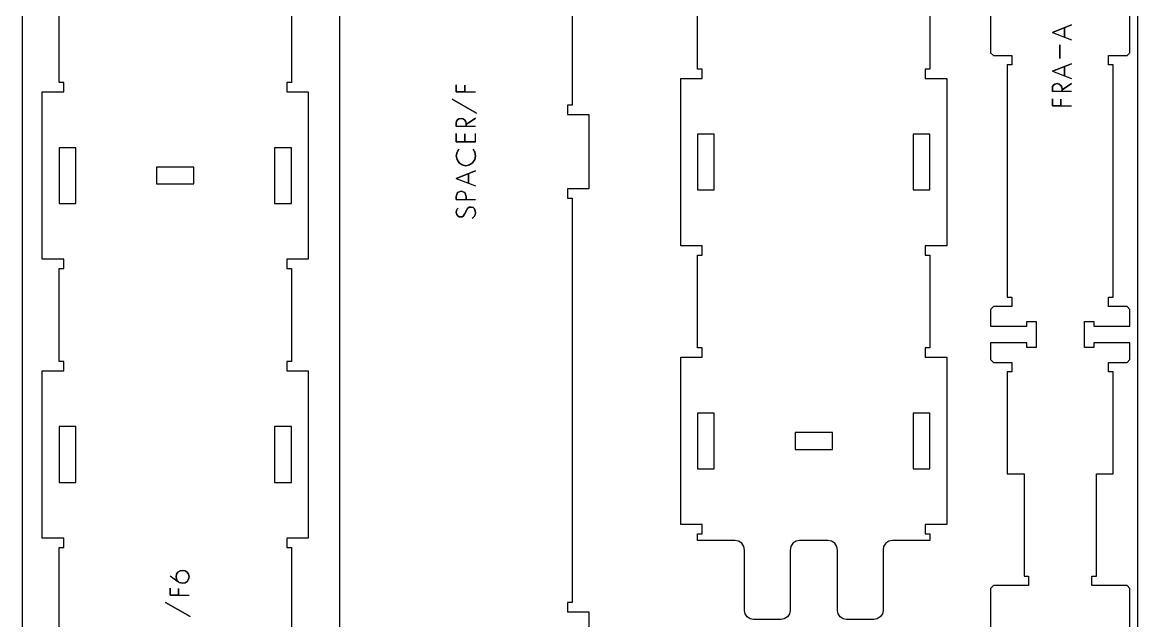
# Model space of a CAD drawing. Extents: x -3500 to 300, y -1049 to 1500.
# Drawn here: x -3500 to -2300, y -414 to 229 of the extents above; entities that cross this region are included whole.
import ezdxf

# ---------------------------------------------------------------- set-up
doc = ezdxf.new("R2010")
doc.units = 0
for name, color, linetype in [('CUTS', 7, 'CONTINUOUS'), ('OUTLINES', 7, 'CONTINUOUS'), ('SHEETS', 7, 'CONTINUOUS'), ('TAGS', 7, 'CONTINUOUS')]:
    doc.layers.add(name, color=color, linetype=linetype)

msp = doc.modelspace()

# ---------------------------------------------------------------- linework, layer by layer
at = {"layer": 'CUTS', "color": 4}
for points in [[(-2773.5, 48.9), (-2755.5, 48.9), (-2755.5, 108.9), (-2773.5, 108.9)], [(-2541.5, 108.9), (-2541.5, 48.9), (-2523.5, 48.9), (-2523.5, 108.9)], [(-3460.5, 34.3), (-3442.5, 34.3), (-3442.5, 94.3), (-3460.5, 94.3)], [(-3228.5, 94.3), (-3228.5, 34.3), (-3210.5, 34.3), (-3210.5, 94.3)], [(-3355.5, 73.3), (-3355.5, 55.3), (-3315.5, 55.3), (-3315.5, 73.3)], [(-2773.5, -251.1), (-2755.5, -251.1), (-2755.5, -191.1), (-2773.5, -191.1)], [(-2523.5, -191.1), (-2541.5, -191.1), (-2541.5, -251.1), (-2523.5, -251.1)], [(-3460.5, -205.7), (-3460.5, -265.7), (-3442.5, -265.7), (-3442.5, -205.7)], [(-3210.5, -265.7), (-3210.5, -205.7), (-3228.5, -205.7), (-3228.5, -265.7)], [(-2628.5, -212.1), (-2668.5, -212.1), (-2668.5, -230.1), (-2628.5, -230.1)]]:
    msp.add_lwpolyline(points, close=True, dxfattribs=at)
at = {"layer": 'OUTLINES', "color": 5}
for points in [[(-2908.5, 575.2), (-2908.5, 140.2), (-2913.5, 140.2), (-2913.5, 130.2), (-2890.5, 130.2), (-2890.5, 50.2), (-2913.5, 50.2), (-2913.5, 40.2), (-2908.5, 40.2), (-2908.5, -394.8), (-2913.5, -394.8), (-2913.5, -404.8), (-2890.5, -404.8), (-2890.5, -434.8), (-2987.5, -434.8), (-2987.5, -429.8), (-2997.5, -429.8), (-2997.5, -509.8), (-3069.5, -509.8), (-3069.5, -429.8), (-3079.5, -429.8), (-3079.5, -434.8), (-3158.5, -434.8), (-3158.5, 615.2)], [(-2523.5, 278.9), (-2523.5, 228.9), (-2523.5, 178.9), (-2528.5, 178.9), (-2528.5, 168.9), (-2505.5, 168.9), (-2505.5, -11.1), (-2528.5, -11.1), (-2528.5, -21.1), (-2523.5, -21.1), (-2523.5, -71.1), (-2523.5, -121.1), (-2528.5, -121.1), (-2528.5, -131.1), (-2505.5, -131.1), (-2505.5, -311.1), (-2528.5, -311.1), (-2528.5, -321.1), (-2523.5, -321.1), (-2523.5, -328.1), (-2563.8, -328.1), (-2567.6, -328.8), (-2571, -331.1), (-2573.3, -334.6), (-2574, -338.4), (-2574, -403.4), (-2574.7, -407), (-2576.9, -410.3), (-2580.2, -412.4), (-2583.8, -413.1), (-2613.3, -413.1), (-2616.9, -412.4), (-2620.2, -410.3), (-2622.4, -407), (-2623, -403.4), (-2623, -338.4), (-2623.8, -334.6), (-2626, -331.1), (-2629.5, -328.8), (-2633.3, -328.1), (-2663.8, -328.1), (-2667.6, -328.8), (-2671, -331.1), (-2673.3, -334.6), (-2674, -338.4), (-2674, -403.4), (-2674.7, -407), (-2676.9, -410.3), (-2680.2, -412.4), (-2683.8, -413.1), (-2713.3, -413.1), (-2716.9, -412.4), (-2720.2, -410.3), (-2722.4, -407), (-2723, -403.4), (-2723, -338.4), (-2723.8, -334.6), (-2726, -331.1), (-2729.5, -328.8), (-2733.3, -328.1), (-2773.5, -328.1), (-2773.5, -321.1), (-2768.5, -321.1), (-2768.5, -311.1), (-2791.5, -311.1), (-2791.5, -131.1), (-2768.5, -131.1), (-2768.5, -121.1), (-2773.5, -121.1), (-2773.5, -71.1), (-2773.5, -21.1), (-2768.5, -21.1), (-2768.5, -11.1), (-2791.5, -11.1), (-2791.5, 168.9), (-2768.5, 168.9), (-2768.5, 178.9), (-2773.5, 178.9), (-2773.5, 228.9), (-2773.5, 278.9)], [(-3460.5, -435.7), (-3460.5, -385.7), (-3460.5, -335.7), (-3455.5, -335.7), (-3455.5, -325.7), (-3478.5, -325.7), (-3478.5, -145.7), (-3455.5, -145.7), (-3455.5, -135.7), (-3460.5, -135.7), (-3460.5, -85.7), (-3460.5, -35.7), (-3455.5, -35.7), (-3455.5, -25.7), (-3478.5, -25.7), (-3478.5, 154.3), (-3455.5, 154.3), (-3455.5, 164.3), (-3460.5, 164.3), (-3460.5, 214.3), (-3460.5, 264.3)], [(-3210.5, 264.3), (-3210.5, 214.3), (-3210.5, 164.3), (-3215.5, 164.3), (-3215.5, 154.3), (-3192.5, 154.3), (-3192.5, -25.7), (-3215.5, -25.7), (-3215.5, -35.7), (-3210.5, -35.7), (-3210.5, -85.7), (-3210.5, -135.7), (-3215.5, -135.7), (-3215.5, -145.7), (-3192.5, -145.7), (-3192.5, -325.7), (-3215.5, -325.7), (-3215.5, -335.7), (-3210.5, -335.7), (-3210.5, -385.7), (-3210.5, -435.7)], [(-2458.3, 250.5), (-2458.3, 196.5), (-2455.3, 193.5), (-2435.3, 193.5), (-2435.3, 183.5), (-2440.3, 183.5), (-2440.3, -66.6), (-2435.3, -66.6), (-2435.3, -76.6), (-2455.3, -76.6), (-2458.3, -79.6), (-2458.3, -97.6), (-2419.3, -97.6), (-2419.3, -92.6), (-2409.3, -92.6), (-2409.3, -120.6), (-2419.3, -120.6), (-2419.3, -115.6), (-2458.3, -115.6), (-2458.3, -133.6), (-2455.3, -136.6), (-2435.3, -136.6), (-2435.3, -146.6), (-2440.3, -146.6), (-2440.3, -256.6), (-2422.3, -256.6), (-2422.3, -366.6), (-2417.3, -366.6), (-2417.3, -376.6), (-2455.3, -376.6), (-2458.3, -379.6), (-2458.3, -433.6)], [(-2308.3, -433.6), (-2308.3, -379.6), (-2311.3, -376.6), (-2349.3, -376.6), (-2349.3, -366.6), (-2344.3, -366.6), (-2344.3, -256.6), (-2326.3, -256.6), (-2326.3, -146.6), (-2331.3, -146.6), (-2331.3, -136.6), (-2311.3, -136.6), (-2308.3, -133.6), (-2308.3, -115.6), (-2347.3, -115.6), (-2347.3, -120.6), (-2357.3, -120.6), (-2357.3, -92.6), (-2347.3, -92.6), (-2347.3, -97.6), (-2308.3, -97.6), (-2308.3, -79.6), (-2311.3, -76.6), (-2331.3, -76.6), (-2331.3, -66.6), (-2326.3, -66.6), (-2326.3, 183.5), (-2331.3, 183.5), (-2331.3, 193.5), (-2311.3, 193.5), (-2308.3, 196.5), (-2308.3, 250.5)]]:
    msp.add_lwpolyline(points, dxfattribs=at)
at = {"layer": 'SHEETS', "color": 1}
msp.add_lwpolyline([(-3500, -1000), (-2300, -1000), (-2300, 1500), (-3500, 1500)], close=True, dxfattribs=at)
at = {"layer": 'TAGS', "color": 2}
for points in [[(-2391.8, 218.3), (-2371.2, 226.3), (-2391.8, 218.3), (-2371.2, 210.3)], [(-2391.8, 176.6), (-2371.2, 184.7), (-2391.8, 176.6), (-2371.2, 168.6)], [(-3023.9, 154.3), (-3023.9, 161.5), (-3023.9, 154.3), (-3033.1, 154.3), (-3033.1, 161.8), (-3033.1, 154.3), (-3012.5, 154.3)], [(-2371.2, 154.6), (-2391.8, 154.6), (-2391.8, 158.1), (-2391.5, 160.1), (-2390.6, 161.7), (-2389, 162.8), (-2386.7, 163.2), (-2384.4, 162.6), (-2382.7, 161.3), (-2381.7, 159.6), (-2381.4, 158.1), (-2381.4, 154.6), (-2381.4, 158.1), (-2381.7, 159.6), (-2382.7, 161.3), (-2384.4, 162.6), (-2386.7, 163.2), (-2389, 162.8), (-2390.6, 161.7), (-2391.5, 160.1), (-2391.8, 158.1), (-2391.8, 154.6)], [(-2382.7, 139.3), (-2382.7, 146.5), (-2382.7, 139.3), (-2391.8, 139.3), (-2391.8, 146.9), (-2391.8, 139.3), (-2371.2, 139.3)], [(-3012.5, 117.3), (-3033.1, 117.3), (-3033.1, 120.8), (-3032.7, 122.8), (-3031.8, 124.4), (-3030.3, 125.5), (-3027.9, 125.9), (-3025.6, 125.3), (-3023.9, 124), (-3023, 122.3), (-3022.6, 120.8), (-3022.6, 117.3), (-3022.6, 120.8), (-3023, 122.3), (-3023.9, 124), (-3025.6, 125.3), (-3027.9, 125.9), (-3030.3, 125.5), (-3031.8, 124.4), (-3032.7, 122.8), (-3033.1, 120.8), (-3033.1, 117.3)], [(-3012.5, 100.8), (-3023.9, 100.8), (-3023.9, 109.1), (-3023.9, 100.8), (-3033.1, 100.8), (-3033.1, 109.7), (-3033.1, 100.8), (-3012.5, 100.8), (-3012.5, 109.7)], [(-3015.3, 92.9), (-3013.3, 89.6), (-3012.5, 85.6), (-3013.3, 81.5), (-3015.5, 78.1), (-3018.8, 75.8), (-3022.8, 75), (-3026.8, 75.8), (-3030, 78.1), (-3032.2, 81.5), (-3033.1, 85.6), (-3032.3, 89.5), (-3030.4, 92.8), (-3032.3, 89.5), (-3033.1, 85.6), (-3032.2, 81.5), (-3030, 78.1), (-3026.8, 75.8), (-3022.8, 75), (-3018.8, 75.8), (-3015.5, 78.1), (-3013.3, 81.5), (-3012.5, 85.6), (-3013.3, 89.6)], [(-3033.1, 61.2), (-3012.5, 69.3), (-3033.1, 61.2), (-3012.5, 53.2)], [(-3033.1, 38.6), (-3033.1, 41.8), (-3031.8, 46.1), (-3028, 47.6), (-3024, 46.1), (-3022.6, 42), (-3022.6, 38.6), (-3022.6, 42), (-3024, 46.1), (-3028, 47.6), (-3031.8, 46.1), (-3033.1, 41.8), (-3033.1, 38.6), (-3012.5, 38.6)], [(-3015.9, 18.6), (-3014.4, 19.6), (-3013.4, 20.8), (-3012.7, 22.3), (-3012.5, 24.4), (-3012.7, 26.6), (-3013.6, 28.5), (-3015.1, 29.9), (-3017.2, 30.4), (-3019.2, 30.2), (-3020.5, 29.4), (-3021.4, 28.4), (-3021.9, 27.4), (-3024.3, 22.8), (-3025, 21.7), (-3025.8, 20.7), (-3026.9, 20.1), (-3028.3, 19.8), (-3030, 20.1), (-3031.5, 21), (-3032.6, 22.6), (-3033.1, 24.8), (-3032.7, 26.9), (-3032, 28.3), (-3030.9, 29.4), (-3032, 28.3), (-3032.7, 26.9), (-3033.1, 24.8), (-3032.6, 22.6), (-3031.5, 21), (-3030, 20.1), (-3028.3, 19.8), (-3026.9, 20.1), (-3025.8, 20.7), (-3025, 21.7), (-3024.3, 22.8), (-3021.9, 27.4), (-3021.4, 28.4), (-3020.5, 29.4), (-3019.2, 30.2), (-3017.2, 30.4), (-3015.1, 29.9), (-3013.6, 28.5), (-3012.7, 26.6), (-3012.5, 24.4), (-3012.7, 22.3), (-3013.4, 20.8), (-3014.4, 19.6)], [(-3341.1, -366.2), (-3336.5, -369.4), (-3334.8, -370.7), (-3333.2, -371.8), (-3331.9, -372.7), (-3331.2, -373.2), (-3327.6, -374.1), (-3324.9, -373.6), (-3322.6, -372.1), (-3321.1, -369.9), (-3320.6, -367.2), (-3321.1, -364.5), (-3322.6, -362.3), (-3324.9, -360.8), (-3327.6, -360.3), (-3330.3, -360.8), (-3332.5, -362.3), (-3334, -364.5), (-3334.5, -367.2), (-3333.6, -370.7), (-3331.2, -373.2), (-3333.6, -370.7), (-3334.5, -367.2), (-3334, -364.5), (-3332.5, -362.3), (-3330.3, -360.8), (-3327.6, -360.3), (-3324.9, -360.8), (-3322.6, -362.3), (-3321.1, -364.5), (-3320.6, -367.2), (-3321.1, -369.9), (-3322.6, -372.1), (-3324.9, -373.6), (-3327.6, -374.1), (-3331.2, -373.2), (-3331.9, -372.7), (-3333.2, -371.8), (-3334.8, -370.7), (-3336.5, -369.4)], [(-3332, -387), (-3332, -379.8), (-3332, -387), (-3341.1, -387), (-3341.1, -379.4), (-3341.1, -387), (-3320.6, -387)]]:
    msp.add_lwpolyline(points, dxfattribs=at)
for points in [[(-2378.6, 223.5), (-2378.6, 213.1)], [(-2383.6, 205), (-2383.6, 190.3)], [(-2378.6, 181.8), (-2378.6, 171.4)], [(-2371.2, 163.3), (-2381.3, 156.7)], [(-3037.7, 146.5), (-3011.3, 131.3)], [(-3012.5, 126), (-3022.6, 119.4)], [(-3019.9, 66.4), (-3019.9, 56)], [(-3345.8, -394.8), (-3319.4, -409.9)]]:
    msp.add_lwpolyline(points, close=True, dxfattribs=at)

doc.saveas('drawing.dxf')
